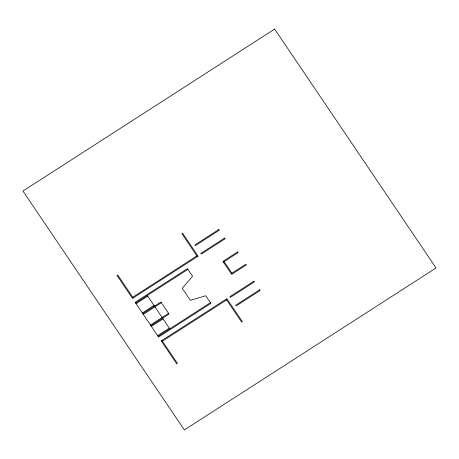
<?xml version="1.0" encoding="UTF-8"?>
<svg xmlns="http://www.w3.org/2000/svg" width="459" height="459" viewBox="0 0 459 459"><rect width="100%" height="100%" fill="white"/><g stroke="black" fill="none" stroke-linecap="round" stroke-linejoin="round"><path stroke-width="0.69" d="M132.754 297.248L196.9 255.904M133.225 297.943L117.739 275.027L117.028 275.486L132.508 298.402L198.087 256.133L182.602 233.218L181.884 233.683L197.37 256.598M135.617 303.003L187.943 269.324L187.479 268.63L135.147 302.309L158.567 337.055L210.893 303.382L205.735 295.739L190.37 300.318L182.24 288.281L192.596 276.301L187.903 269.353M136.088 303.697L147.769 296.181M142.324 312.969L154.023 305.436M142.795 313.663L160.902 302.005L169.038 314.042L150.925 325.701M143.26 314.358L161.373 302.699M150.454 325.006L168.568 313.348M151.395 326.395L163.077 318.879M157.632 335.667L169.331 328.139M158.097 336.361L210.429 302.688M147.299 295.487L169.778 328.845M274.643 29.066L22.95 191.047L184.357 429.934L436.05 267.953L274.643 29.066M218.886 229.477L194.96 244.876L195.431 245.571L219.356 230.171L218.886 229.477M224.669 238.043L200.749 253.437L201.22 254.131L225.139 238.737L224.669 238.043M237.607 251.928L222.936 261.372L231.692 274.333L246.363 264.889L245.898 264.195L231.221 273.639L231.927 273.237L224.107 261.659L223.401 262.066L238.078 252.622L237.607 251.928M253.867 281.252L229.942 296.646L230.412 297.34L254.338 281.946L253.867 281.252M161.952 340.458L161.235 340.917L176.721 363.832L177.432 363.373L161.952 340.458L226.872 298.74L242.358 321.656L241.641 322.115L226.155 299.199L226.626 299.893L162.417 341.152L161.952 340.458M259.651 289.813L235.731 305.212L236.201 305.906L260.121 290.507L259.651 289.813"/></g></svg>
